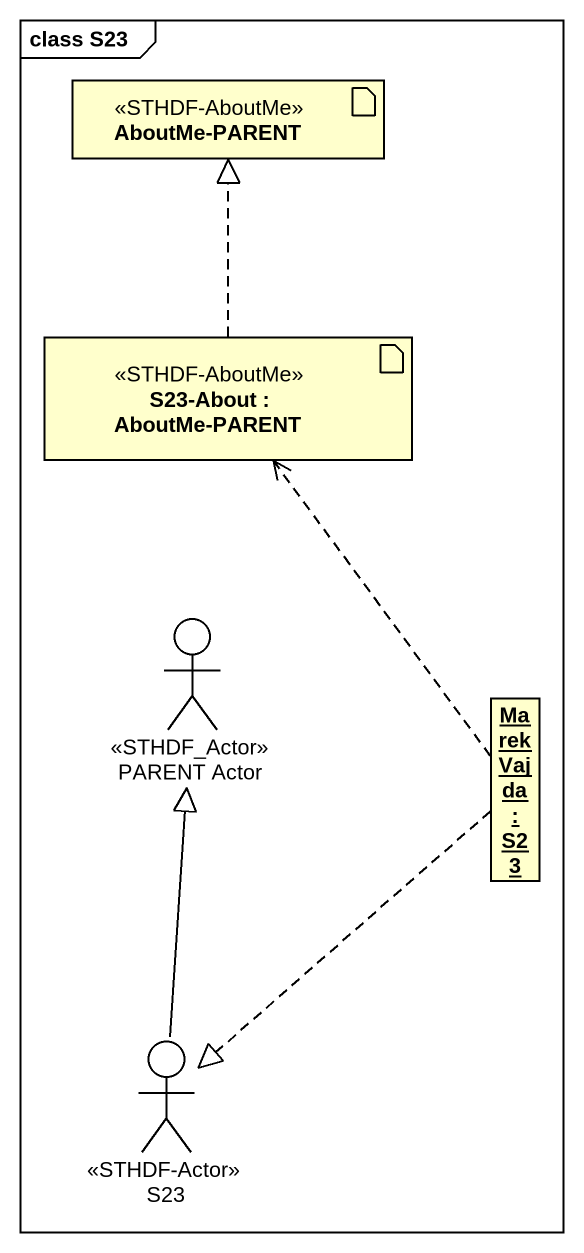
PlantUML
@startuml
mainframe class S23
allowmixing
hide circle
hide empty members
artifact "AboutMe-PARENT" as AboutMe_PARENT <<STHDF-AboutMe>>
artifact "S23-About : AboutMe-PARENT" as S23_About <<STHDF-AboutMe>>
actor "PARENT Actor" as PARENT_Actor <<STHDF_Actor>>
object "Marek Vajda : S23" as Marek_Vajda
actor S23 <<STHDF-Actor>>
S23_About .up.|> AboutMe_PARENT
Marek_Vajda .up.> S23_About
Marek_Vajda ..|> S23
S23 -up-|> PARENT_Actor
@enduml
